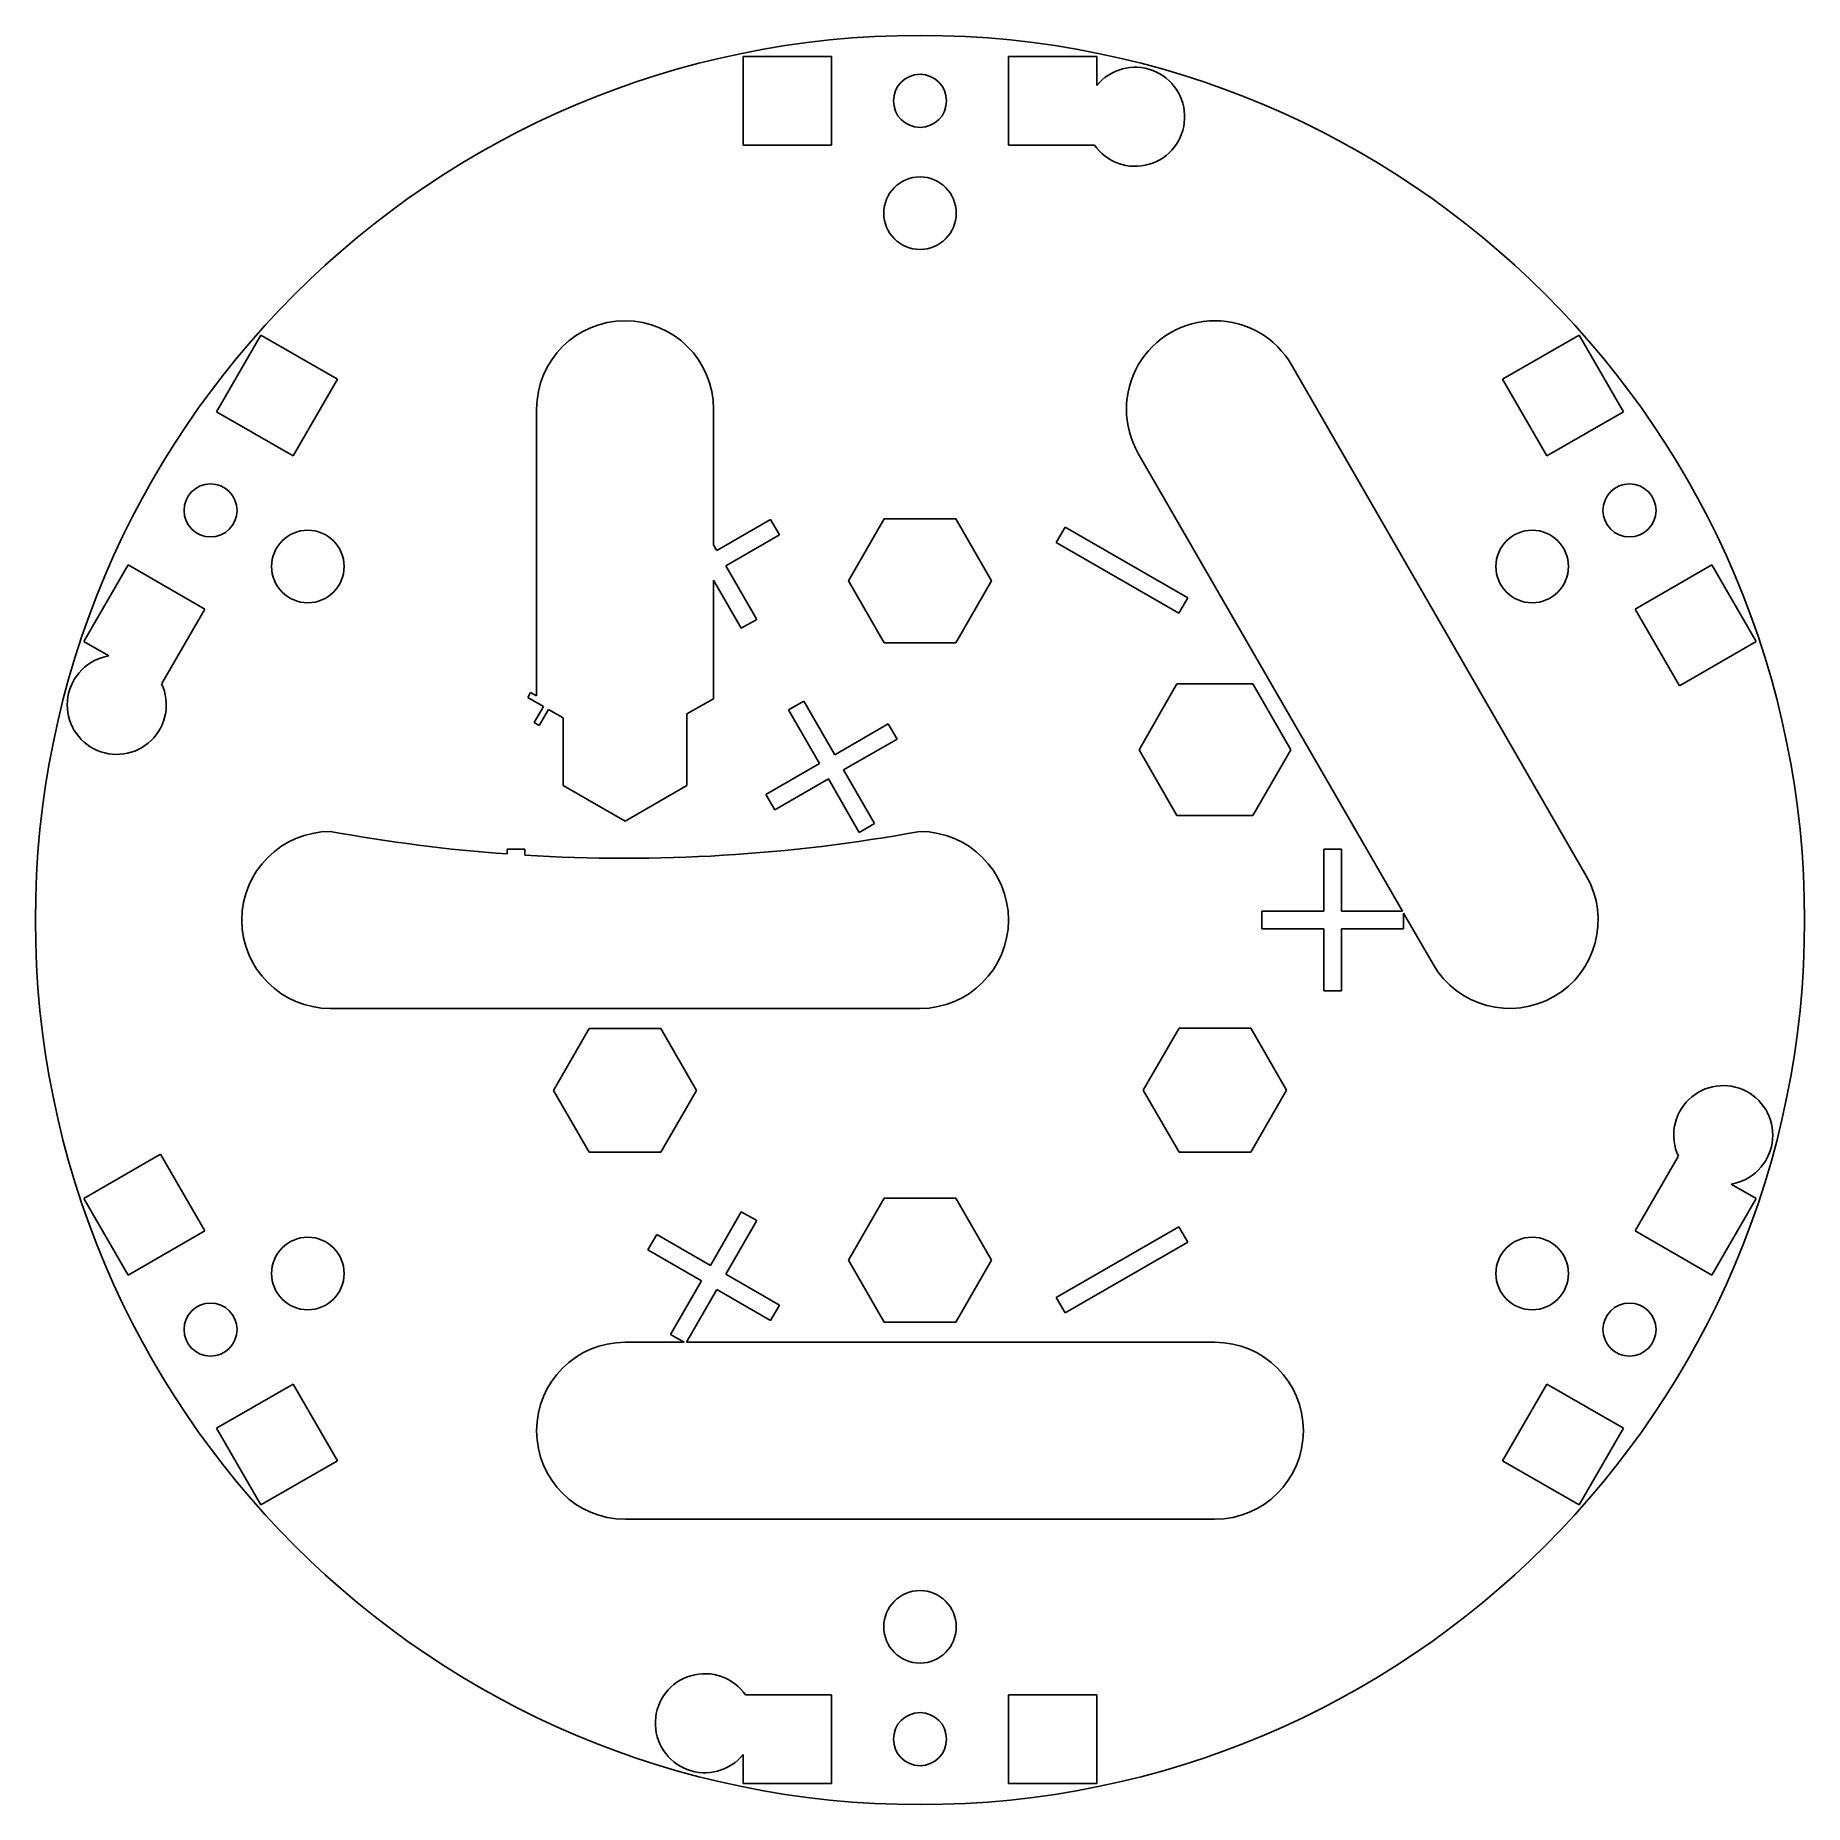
# Model space of a CAD drawing. Header units: millimetres. Extents: x -50 to 50, y -50 to 50.
import ezdxf

# ---------------------------------------------------------------- set-up
doc = ezdxf.new("R2010")
doc.units = ezdxf.units.MM

msp = doc.modelspace()

# ---------------------------------------------------------------- linework, layer by layer
at = {"color": 7, "linetype": 'Continuous', "lineweight": 25}
for p, q in [((-5, 48.8), (-10, 48.8)), ((-10, 48.8), (-10, 43.8)), ((-5, 43.8), (-5, 48.8)), ((5, 48.8), (5, 43.8)), ((10, 48.8), (5, 48.8)), ((10, 47.17), (10, 48.8)), ((-10, 43.8), (-5, 43.8)), ((5, 43.8), (9.87, 43.8)), ((-37.26, 33.06), (-39.76, 28.73)), ((-32.93, 30.56), (-37.26, 33.06)), ((37.26, 33.06), (32.93, 30.56)), ((39.76, 28.73), (37.26, 33.06)), ((37.66, 2.5), (21, 31.37)), ((-35.43, 26.23), (-32.93, 30.56)), ((32.93, 30.56), (35.43, 26.23)), ((-39.76, 28.73), (-35.43, 26.23)), ((-21.67, 28.87), (-21.67, 12.67)), ((-11.67, 21.21), (-11.67, 28.87)), ((35.43, 26.23), (39.76, 28.73)), ((12.34, 26.37), (27.27, 0.5)), ((-8.45, 22.64), (-11.48, 20.89)), ((-7.95, 21.77), (-8.45, 22.64)), ((-2.02, 22.67), (-4.04, 19.17)), ((2.02, 22.67), (-2.02, 22.67)), ((4.04, 19.17), (2.02, 22.67)), ((8.2, 22.21), (7.7, 21.34)), ((15.13, 18.21), (8.2, 22.21)), ((-11.48, 20.89), (-11.67, 21.21)), ((-10.98, 20.02), (-7.95, 21.77)), ((7.7, 21.34), (14.63, 17.34)), ((-44.76, 20.07), (-47.26, 15.74)), ((-40.43, 17.57), (-44.76, 20.07)), ((-9.23, 16.99), (-10.98, 20.02)), ((44.76, 20.07), (40.43, 17.57)), ((47.26, 15.74), (44.76, 20.07)), ((-11.67, 19.21), (-10.1, 16.49)), ((-11.67, 12.51), (-11.67, 19.21)), ((-4.04, 19.17), (-2.02, 15.67)), ((2.02, 15.67), (4.04, 19.17)), ((14.63, 17.34), (15.13, 18.21)), ((-42.86, 13.36), (-40.43, 17.57)), ((40.43, 17.57), (42.93, 13.24)), ((-10.1, 16.49), (-9.23, 16.99)), ((-47.26, 15.74), (-45.85, 14.93)), ((-2.02, 15.67), (2.02, 15.67)), ((42.93, 13.24), (47.26, 15.74)), ((14.52, 13.34), (12.38, 9.62)), ((18.82, 13.34), (14.52, 13.34)), ((20.96, 9.62), (18.82, 13.34)), ((-22.17, 12.58), (-22.01, 12.86)), ((-21.28, 12.07), (-22.17, 12.58)), ((-22.01, 12.86), (-21.67, 12.67)), ((-21.8, 11.16), (-21.28, 12.07)), ((-13.17, 11.65), (-11.67, 12.51)), ((-6.57, 12.37), (-7.43, 11.87)), ((-4.82, 9.34), (-6.57, 12.37)), ((-21.52, 11), (-21.8, 11.16)), ((-21, 11.9), (-21.52, 11)), ((-20.17, 11.43), (-21, 11.9)), ((-20.17, 11.43), (-20.17, 7.61)), ((-13.17, 7.6), (-13.17, 11.65)), ((-7.43, 11.87), (-5.68, 8.84)), ((-1.79, 11.09), (-4.82, 9.34)), ((-1.29, 10.23), (-1.79, 11.09)), ((-4.32, 8.48), (-1.29, 10.23)), ((12.38, 9.62), (14.52, 5.91)), ((18.82, 5.91), (20.96, 9.62)), ((-5.68, 8.84), (-8.71, 7.09)), ((-2.57, 5.45), (-4.32, 8.48)), ((-20.17, 7.61), (-16.67, 5.58)), ((-16.67, 5.58), (-13.17, 7.6)), ((-8.71, 7.09), (-8.21, 6.23)), ((-8.21, 6.23), (-5.18, 7.98)), ((-5.18, 7.98), (-3.43, 4.95)), ((-3.43, 4.95), (-2.57, 5.45)), ((14.52, 5.91), (18.82, 5.91)), ((-23.33, 4), (-23.33, 3.72)), ((-22.33, 4), (-23.33, 4)), ((-22.33, 3.66), (-22.33, 4)), ((22.83, 4), (22.83, 0.5)), ((23.83, 4), (22.83, 4)), ((23.83, 0.5), (23.83, 4)), ((19.33, 0.5), (19.33, -0.5)), ((22.83, 0.5), (19.33, 0.5)), ((27.27, 0.5), (23.83, 0.5)), ((27.33, 0.39), (29, -2.5)), ((27.33, -0.5), (27.33, 0.39)), ((19.33, -0.5), (22.83, -0.5)), ((22.83, -0.5), (22.83, -4)), ((23.83, -0.5), (27.33, -0.5)), ((23.83, -4), (23.83, -0.5)), ((22.83, -4), (23.83, -4)), ((-33.33, -5), (0, -5)), ((-18.69, -6.13), (-20.71, -9.63)), ((-14.65, -6.13), (-18.69, -6.13)), ((-12.63, -9.63), (-14.65, -6.13)), ((14.64, -6.11), (12.61, -9.62)), ((18.69, -6.11), (14.64, -6.11)), ((20.72, -9.62), (18.69, -6.11)), ((-20.71, -9.63), (-18.69, -13.13)), ((-14.65, -13.13), (-12.63, -9.63)), ((12.61, -9.62), (14.64, -13.13)), ((18.69, -13.13), (20.72, -9.62)), ((-42.93, -13.24), (-47.26, -15.74)), ((-40.43, -17.57), (-42.93, -13.24)), ((-18.69, -13.13), (-14.65, -13.13)), ((14.64, -13.13), (18.69, -13.13)), ((42.86, -13.36), (40.43, -17.57)), ((47.26, -15.74), (45.85, -14.93)), ((-47.26, -15.74), (-44.76, -20.07)), ((-2.02, -15.73), (-4.04, -19.23)), ((2.02, -15.73), (-2.02, -15.73)), ((4.04, -19.23), (2.02, -15.73)), ((44.76, -20.07), (47.26, -15.74)), ((-10.1, -16.49), (-11.85, -19.52)), ((-10.98, -20.02), (-9.23, -16.99)), ((-9.23, -16.99), (-10.1, -16.49)), ((-44.76, -20.07), (-40.43, -17.57)), ((-14.88, -17.77), (-15.38, -18.64)), ((-11.85, -19.52), (-14.88, -17.77)), ((14.63, -17.34), (7.7, -21.34)), ((15.13, -18.21), (14.63, -17.34)), ((40.43, -17.57), (44.76, -20.07)), ((-15.38, -18.64), (-12.35, -20.39)), ((8.2, -22.21), (15.13, -18.21)), ((-4.04, -19.23), (-2.02, -22.73)), ((2.02, -22.73), (4.04, -19.23)), ((-12.35, -20.39), (-14.1, -23.42)), ((-13.2, -23.87), (-11.48, -20.89)), ((-11.48, -20.89), (-8.45, -22.64)), ((-7.95, -21.77), (-10.98, -20.02)), ((-8.45, -22.64), (-7.95, -21.77)), ((7.7, -21.34), (8.2, -22.21)), ((-2.02, -22.73), (2.02, -22.73)), ((-13.33, -23.87), (-16.67, -23.87)), ((-14.1, -23.42), (-13.33, -23.87)), ((16.67, -23.87), (-13.2, -23.87)), ((-35.43, -26.23), (-39.76, -28.73)), ((-32.93, -30.56), (-35.43, -26.23)), ((35.43, -26.23), (32.93, -30.56)), ((39.76, -28.73), (35.43, -26.23)), ((-39.76, -28.73), (-37.26, -33.06)), ((37.26, -33.06), (39.76, -28.73)), ((-37.26, -33.06), (-32.93, -30.56)), ((32.93, -30.56), (37.26, -33.06)), ((-16.67, -33.87), (16.67, -33.87)), ((-5, -43.8), (-9.87, -43.8)), ((-5, -48.8), (-5, -43.8)), ((5, -43.8), (5, -48.8)), ((10, -43.8), (5, -43.8)), ((10, -48.8), (10, -43.8)), ((-10, -47.17), (-10, -48.8)), ((-10, -48.8), (-5, -48.8)), ((5, -48.8), (10, -48.8))]:
    msp.add_line(p, q, dxfattribs=at)
for centre, radius in [((0, 0), 50), ((0, 46.3), 1.5), ((0, 39.95), 2.05), ((-40.1, 23.15), 1.5), ((40.1, 23.15), 1.5), ((-34.6, 19.98), 2.05), ((34.6, 19.98), 2.05), ((-34.6, -19.98), 2.05), ((34.6, -19.98), 2.05), ((-40.1, -23.15), 1.5), ((40.1, -23.15), 1.5), ((0, -39.95), 2.05), ((0, -46.3), 1.5)]:
    msp.add_circle(centre, radius, dxfattribs=at)
for centre, radius, start, end in [((12.16, 45.4), 2.8, 214.8129, 140.6271), ((-16.67, 28.87), 5, 359.9859, 179.9859), ((16.67, 28.87), 5, 30, 210), ((-45.4, 12.16), 2.8, 99.3729, 25.1871), ((-33.33, 0), 5, 90, 270), ((0, 0), 5, 270, 90), ((-16.67, 95.71), 92.22, 259.5884, 265.8546), ((-16.67, 95.71), 92.22, 266.4773, 280.4116), ((33.33, 0), 5, 210, 30), ((45.4, -12.16), 2.8, 279.3729, 205.1871), ((-16.67, -28.87), 5, 90, 270), ((16.67, -28.87), 5, 270, 90), ((-12.16, -45.4), 2.8, 34.8129, 320.6271)]:
    msp.add_arc(centre, radius, start, end, dxfattribs=at)

doc.saveas('drawing.dxf')
